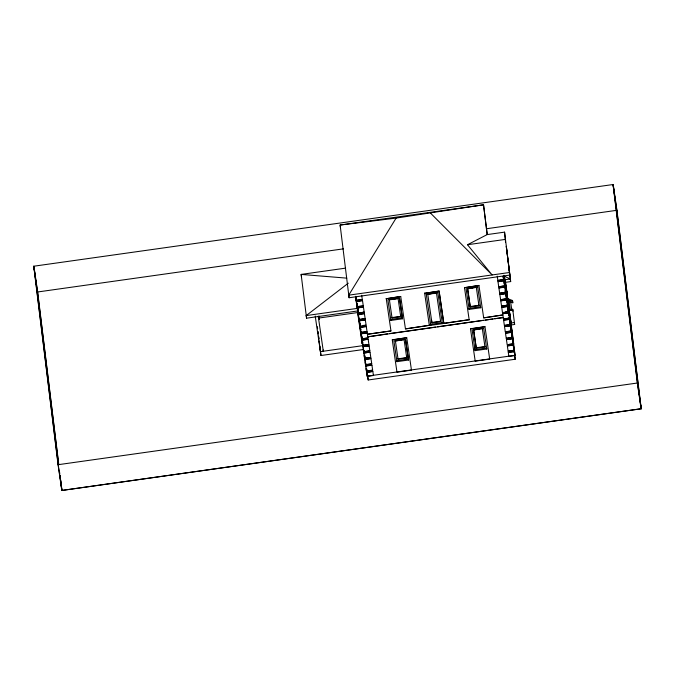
<?xml version="1.0" encoding="UTF-8"?>
<svg xmlns="http://www.w3.org/2000/svg" width="675" height="675" viewBox="0 0 675 675"><rect width="100%" height="100%" fill="white"/><g stroke="black" fill="none" stroke-linecap="round" stroke-linejoin="round"><path stroke-width="1.01" d="M430.625 213.224L492.126 274.944L467.488 244.738L487.181 234.588L504.562 232.141L509.878 275.071L349.093 297.751L348.713 295.169L396.115 218.093L483.528 204.812L487.181 234.082M358.282 310.88L306.568 318.178L306.188 315.596L348.292 283.188M33.75 266.22L613.178 184.511L616.942 210.288L641.25 408.78L61.822 490.489L58.058 464.712L33.75 266.22L37.513 291.997L58.624 464.366M37.513 291.997L343.406 248.856M486.363 228.766L616.942 210.288M467.488 244.738L505.153 239.431M345.617 268.135L301.143 274.413L306.568 318.178M348.713 295.169L509.507 272.498M356.147 297.557L355.717 297.616L356.062 300.468L362.298 299.59L356.476 300.206M503.854 277.923L503.415 277.99L503.744 280.631L497.973 281.652L504.2 280.775L503.752 276.742L503.314 276.809L503.533 278.573M503.634 279.45L497.872 280.471L504.098 279.593M504.343 279.847L510.3 279.011L506.292 246.324L510.671 281.585L504.723 282.428M504.402 280.133L504.841 280.074L504.242 275.948M356.704 303.936L357.058 306.779L363.285 305.902L362.509 300.552L356.712 301.371L356.501 299.607M504.596 281.424L505.027 281.365L504.495 277.231M504.394 281.5L504.824 281.441L506.123 292.022M400.722 296.477L386.26 298.721L400.722 296.477L405.447 328.894L429.325 325.325L405.447 328.894M439.104 291.06L424.642 293.304L439.104 291.06L443.829 323.477L469.159 319.705L443.804 323.283M478.946 285.449L464.484 287.685L478.946 285.449L483.671 317.866L502.833 314.955L483.671 317.866M504.174 283.146L504.605 283.078L504.951 285.93L498.724 286.808L497.947 281.45M392.259 299.126L395.162 298.713M430.65 293.709L433.544 293.304M469.522 288.225L472.416 287.82M474.348 287.55L476.28 287.272L478.955 305.648L470.264 306.872L467.589 288.503L470.222 306.543L478.913 305.319M399.482 298.173L387.897 299.801L390.901 320.423L402.494 318.786L399.507 298.173L402.494 318.786M426.279 294.393L437.847 292.553L426.262 294.19L430.793 325.316L442.387 323.688L442.26 322.658M467.632 288.832L476.28 287.272M357.328 305.168L356.898 305.227L357.244 308.07L363.445 306.998L357.657 307.808L357.142 303.877L358.13 311.048M504.36 284.428L504.79 284.369L505.896 292.368L499.669 293.245L498.892 287.896L504.681 287.077M505.162 285.289L505.592 285.23M357.463 306.526L363.285 305.902M503.533 285.922L498.724 286.808M505.347 286.58L505.778 286.521L505.027 281.365M504.79 284.369L505.145 287.212L498.892 287.896M306.188 315.596L357.902 308.306M505.533 287.871L505.972 287.803L506.722 292.958L506.284 293.026M358.079 310.323L357.649 310.382L358.18 314.516L364.416 313.639L358.594 314.255L358.374 312.491M505.111 289.583L505.55 289.524M357.834 311.673L358.273 311.605M499.829 294.342L500.605 299.692L506.832 298.814L506.081 293.659L499.854 294.536L505.626 293.524L505.297 290.874L505.735 290.815L507.777 305.26L501.542 306.138L500.766 300.78L506.562 299.962M505.811 291.153L506.25 291.085L505.212 282.648L504.782 282.715L505.01 284.588M318.423 318.102L357.978 312.525M358.408 312.964L364.196 312.145L357.995 313.225M505.617 284.96L506.908 294.249L506.478 294.308L505.887 289.33M506.048 296.03L506.486 295.971M506.242 297.321L506.672 297.253L508.714 311.698L502.487 312.576L501.711 307.226L507.507 306.408L507.288 304.644M359.345 319.41L365.141 318.592L358.931 319.672M506.377 298.679L500.605 299.692M507.229 299.464L507.659 299.405L506.908 294.249M359.876 326.109L366.103 325.232L365.327 319.882L359.53 320.701L359.21 318.052L359.513 320.11M507.026 300.105L500.766 300.78M507.127 300.173L507.566 300.105L512.266 332.328L513.726 344.233L513.287 344.301M507.414 300.755L507.845 300.696L506.562 291.406M391.998 317.571L400.688 316.347M389.365 299.531L392.04 317.9L400.731 316.676L400.646 316.018M359.961 323.207L359.53 323.266L360.062 327.4L366.289 326.523L360.475 327.139L360.256 325.375M361.117 331.535L361.412 333.585L367.234 332.969L361.007 333.847L359.809 323.857L360.248 323.789M402.368 317.765L390.774 319.393L390.901 320.423M507.271 303.058L507.71 302.999L509.65 318.144L503.423 319.022L502.647 313.673L508.444 312.854L507.929 307.901M359.716 324.557L360.146 324.498M507.178 303.758L507.617 303.699L508.368 308.855L507.929 308.914M469.125 309.395L480.718 307.758L480.592 306.728L468.998 308.365L469.125 309.395L466.121 288.773L477.706 287.137L477.579 286.116L480.718 307.758M363.184 325.443L366.103 325.232M507.313 305.117L501.542 306.138M507.963 306.543L501.711 307.226M508.351 307.201L508.79 307.133L509.541 312.289L509.102 312.356M360.467 329.712L360.897 329.653M509.11 309.808L512.73 309.293L513.017 311.226M508.123 310.205L508.553 310.146L510.325 322.076M509.051 301.151L508.967 300.493L510.418 310.508L511.861 310.306L511.785 309.639M360.847 332.286L367.048 331.678L360.813 332.556M505.356 311.968L508.258 311.563M431.89 322.473L440.581 321.241M436.404 292.562L436.489 293.22L427.756 294.114L431.933 322.802L440.623 321.578L440.539 320.912M509.026 312.019L508.587 312.078L509.043 315.2M508.899 312.989L502.647 313.673M429.823 324.413L442.285 322.658M509.296 313.639L509.726 313.58L508.444 304.29M361.657 334.808L361.218 334.868L360.323 327.544M508.68 314.069L509.119 314.01L504.681 278.522M390.96 330.936L367.419 334.252L390.96 330.936L386.235 298.519M508.874 315.36L509.304 315.301L510.595 324.591L504.368 325.468L503.592 320.11L509.38 319.292L509.169 317.528M361.598 337.441L362.028 337.382M387.568 333.847L367.799 336.833L503.212 317.537L494.876 318.71M389.652 333.551L435.493 327.088M437.577 326.793L483.418 320.33M485.502 320.034L492.792 319.005M362.163 338.74L367.959 337.922L361.758 339.002M510.047 318.794L510.477 318.735L509.726 313.58M362.694 345.44L368.921 344.562L368.145 339.213L362.357 340.031L361.842 336.091M509.844 319.435L503.592 320.11M509.38 310.736L510.334 320.338M362.779 342.537L362.348 342.596L362.88 346.731L369.115 345.853L363.293 346.469M509.811 321.806L510.249 321.739L511.532 331.028L505.305 331.906L504.529 326.557L510.325 325.738L509.92 322.684M362.534 343.887L362.973 343.828M392.251 339.761L406.738 337.719L411.463 370.136L396.976 372.178L392.276 339.955L406.738 337.719M470.475 328.725L484.962 326.683L489.687 359.1L475.2 361.142L470.5 328.927L484.962 326.683M510.511 323.367L510.95 323.308M510.798 323.949L511.237 323.89L510.317 317.183M363.108 345.187L368.921 344.562M510.131 324.447L504.368 325.468M405.498 339.407L393.913 341.044L396.917 361.665L408.51 360.028L405.523 339.415L408.51 360.028M362.838 345.659L320.414 351.641L319.14 341.246M473.648 330.067L482.296 328.514L484.971 346.882L476.28 348.114L473.605 329.738L476.238 347.777L484.928 346.553M514.637 324.464L511.017 324.97L510.73 323.038L514.35 322.532L514.637 324.464L512.73 309.293M510.781 325.873L504.529 326.557M511.692 334.69L509.996 323.089L510.435 323.03L511.186 328.185L510.747 328.244L511.262 332.184L505.491 333.197L512.266 332.328M315.217 316.035L320.979 355.506L363.395 349.523M510.941 329.535L511.372 329.476M364.044 351.624L369.841 350.814L363.639 351.886M510.106 331.028L505.305 331.906M364.576 358.332L370.803 357.455L370.027 352.097L364.23 352.915L363.909 350.266L364.213 352.333M364.416 356.771L364.846 356.712M511.878 335.981L512.317 335.922L514.35 350.359L508.123 351.236L507.347 345.887L513.143 345.068L512.629 341.137L513.067 341.069M365.951 357.936L370.803 357.455M512.013 337.34L506.242 338.352L512.477 337.475L511.186 328.185M365.175 359.362L370.972 358.543L371.748 363.892L365.512 364.778M506.41 339.441L507.187 344.798L513.413 343.921L512.663 338.766L506.436 339.643L512.207 338.622L511.987 336.859M365.605 361.868L365.167 361.927L365.707 366.061L371.933 365.183L366.112 365.799L365.901 364.036M512.823 342.419L513.253 342.36L515.109 355.514L508.874 356.392L508.292 352.333L514.08 351.515L513.869 349.751M398.014 358.813L406.704 357.59M395.381 340.774L398.056 359.142L406.747 357.919L406.662 357.252M365.926 364.517L371.748 363.892M509.093 344.326L511.987 343.921M408.383 358.999L396.79 360.636L396.917 361.665M475.014 349.608L486.608 347.971L486.734 349L475.141 350.629L472.137 330.007L483.722 328.379L486.734 349M513.599 345.203L507.347 345.887M513.574 347.574L514.004 347.515M366.297 369.664L366.727 369.596M367.833 370.82L371.697 370.28M513.894 350.224L508.123 351.236M366.457 371.216L372.659 370.145M355.463 296.342L367.208 376.372L373.435 375.494L372.845 371.427L367.057 372.246L366.652 369.191M514.544 351.65L508.292 352.333M515.211 359.243L514.645 355.379L367.613 376.11L368.179 379.983L515.211 359.243L514.704 355.092M58.058 464.712L637.487 383.003L613.178 184.511M58.759 464.299L37.665 292.039L33.902 266.271L58.202 464.628L61.957 490.404L641.098 408.729L616.798 210.372L613.043 184.596L637.335 382.961L641.098 408.729M396.115 218.093L340.124 225.037L349.093 297.751M346.807 278.142L301.143 274.413L301.523 276.986M507.001 298.384L512.485 300.51L512.789 302.788L507.338 300.907M507.119 299.379L512.603 301.497L512.485 300.51M503.685 275.94L510.3 279.011L510.671 281.585M637.478 382.936L641.25 408.78M504.562 232.141L505.533 242.004M509.195 269.882L509.498 271.932M510.621 301.759L511.861 310.306M505.339 281.357L507.389 295.397M505.356 281.661L506.993 292.857M507.499 297.852L508.25 302.999M507.845 300.696L508.604 305.851L508.165 305.91L503.719 275.527M510.671 320.026L511.237 323.89M503.921 275.257L506.25 291.085M503.82 275.704L504.267 278.775M504.571 280.842L504.875 282.901M505.17 284.968L505.659 288.318M505.929 290.157L506.233 292.241M506.537 294.317L506.993 297.43M507.237 299.143L507.6 301.582M507.895 303.657L508.334 306.61M508.655 308.846L508.958 310.922M509.262 312.998L509.574 315.115M508.655 309.26L513.726 344.233M503.499 275.468L504.79 284.133M511.245 328.379L512.123 334.631M514.19 348.806L515.109 355.514M504.2 280.775L504.951 285.93M505.145 287.212L505.896 292.368M503.331 276.058L503.643 278.142M503.947 280.226L505.01 287.533M505.313 289.617L505.769 292.748M505.955 294.038L506.984 301.05M509.347 317.275L510.41 324.548M510.713 326.632L512.384 338.065M512.679 340.141L513.135 343.254M503.187 276.362L503.491 278.421M503.212 276.995L504.259 284.167M504.512 285.466L504.858 288.267M505.297 290.874L506.993 302.476M507.246 304.653L507.634 306.855M507.954 309.504L508.891 315.942M509.659 320.777L509.195 318.009L503.423 319.022M511.92 336.69L512.333 339.069M512.654 341.719L514.325 352.73M497.239 276.142L497.872 280.471M505.465 333.003L506.242 338.352M464.459 287.491L469.184 319.908M439.13 291.262L443.829 323.477M437.873 292.756L442.387 323.688M436.447 292.891L440.623 321.578M431.553 320.11L431.933 322.802M424.626 293.11L429.351 325.527M398.056 298.308L400.731 316.676M406.747 357.919L404.072 339.542L395.423 341.103L395.339 340.436M363.445 306.998L364.222 312.348M364.39 313.436L365.167 318.794M366.272 326.329L367.048 331.678M367.208 332.767L367.985 338.124M369.09 345.659L369.866 351.008M371.908 364.989L372.684 370.339M361.665 295.262L362.298 299.59M357.134 303.632L357.438 305.707M365.943 364.188L366.238 366.247M356.484 299.784L356.78 301.826M358.425 313.099L358.72 315.149M359.176 318.22L359.623 321.292M359.834 322.76L360.813 329.484M361.868 336.682L362.804 343.119M363.074 344.967L363.53 348.081M363.833 350.156L364.289 353.278M364.534 354.974L365.496 361.581M365.799 363.656L366.255 366.77M366.559 368.845L367.014 371.959M367.192 373.216L367.478 375.148M355.818 296.384L356.122 298.451M356.324 299.953L358.746 316.575M359.049 318.659L359.809 323.857M357.851 314.094L362.18 343.735L362.095 343.069M340.495 227.618L340.124 225.037L483.528 204.812L487.181 234.588M318.938 315.951L319.402 319.309L319.241 317.984M318.246 316.33L323.308 351.228L323.148 349.912M512.671 301.793L512.789 302.788M510.334 309.842L510.418 310.508M510.84 322.675L512.139 333.264M506.824 291.532L509.735 314.896M509.903 316.651L510.359 319.984M510.595 322.312L511.709 331.383M512.03 333.281L513.051 341.592M513.304 343.668L513.785 348.325M514.063 349.895L514.451 353.017M507.566 300.105L509.127 312.643M505.271 284.302L505.71 287.601M506.571 294.646L506.815 296.654M507.254 301.16L507.735 305.134M507.98 307.117L508.351 310.095M505.28 286.318L505.583 289.271M505.735 290.815L506.182 294.123M506.545 296.595L506.917 299.683M507.296 302.763L507.617 305.868M505.221 290.469L505.432 292.233L499.669 293.245M484.886 346.224L484.971 346.882M478.87 304.982L478.955 305.648M476.196 347.448L476.28 348.114M470.18 306.214L470.264 306.872M474.803 347.844L475.141 350.629M430.667 324.295L430.793 325.316M398.014 297.979L398.098 298.637L389.407 299.86L389.323 299.202M397.972 358.484L398.056 359.142M391.956 317.242L392.04 317.9M372.845 371.427L366.643 372.507L366.103 368.373M370.972 358.543L364.762 359.623L364.23 355.489L364.66 355.421L364.88 357.185M370.027 352.097L363.825 353.177L363.285 349.043M368.145 339.213L361.943 340.293L361.403 336.158M365.327 319.882L359.125 320.954L358.585 316.828M362.509 300.552L356.307 301.624L355.953 298.78M367.428 373.857L368.179 379.983M367.293 373.469L367.512 375.233M366.863 373.528L367.208 376.372M361.268 331.67L361.522 333.762M361.201 331.822L361.412 333.585M359.809 323.367L360.07 325.46M357.159 304.223L357.396 306.146M357.75 309.032L358.104 311.918M357.472 310.745L357.961 314.719M318.052 331.611L318.305 333.686M318.684 336.808L318.938 338.884M319.191 340.959L319.579 344.081M319.832 346.157L320.979 355.506M317.36 326.708L317.613 328.784M317.993 331.898L318.246 333.982M318.507 336.057L318.887 339.171M60.168 475.782L60.421 477.875M60.683 479.959L61.062 483.089M61.324 485.182L61.957 490.404M59.518 471.682L59.771 473.774M60.033 475.858L61.822 490.489"/></g></svg>
